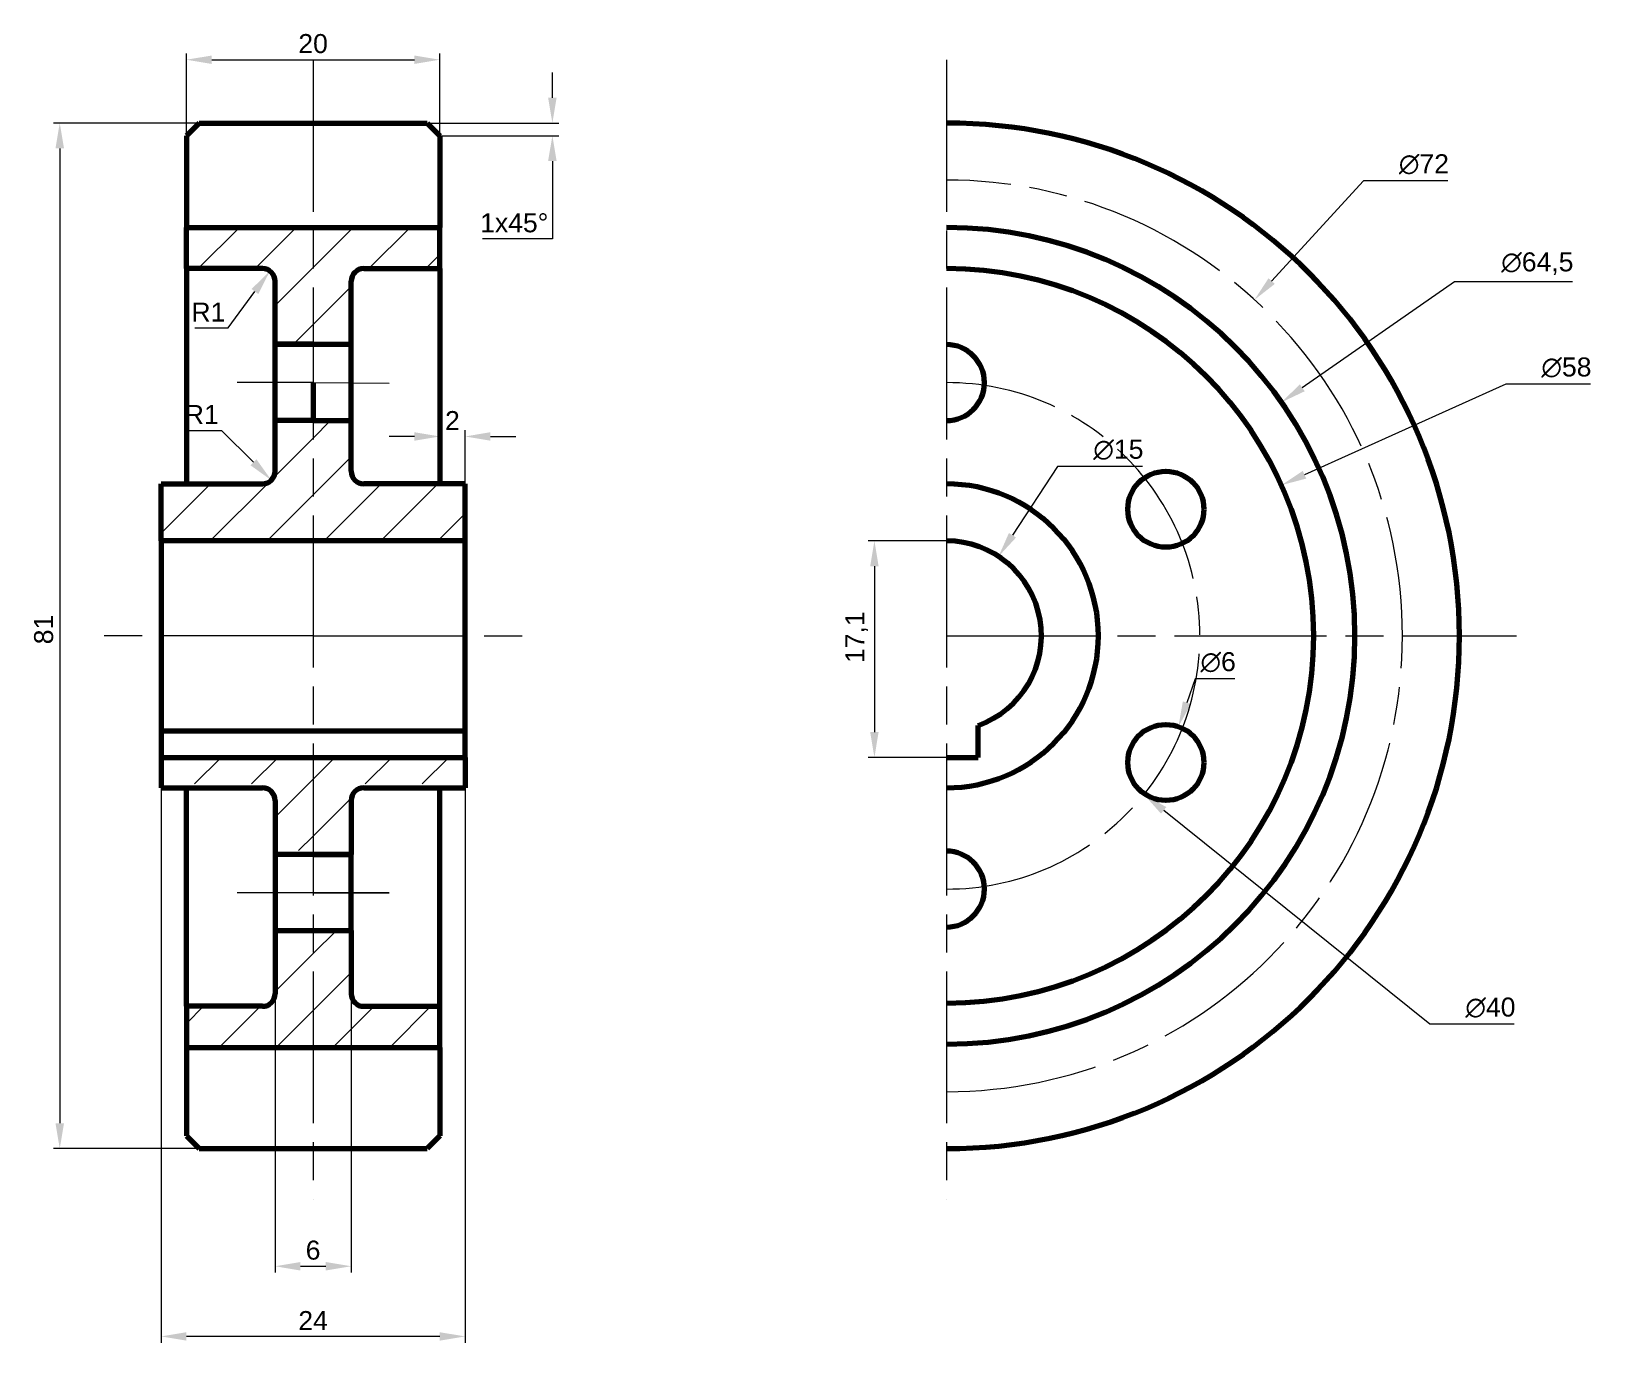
# Model space of a CAD drawing. Header units: millimetres. Extents: x 188 to 435, y 194 to 726.
# Drawn here: x 188 to 434.7, y 193.8 to 400.9 of the extents above.
import ezdxf

# ---------------------------------------------------------------- set-up
doc = ezdxf.new("R2010")
doc.units = ezdxf.units.MM
doc.linetypes.add('ACAD_ISO08W100', pattern=[36, 24, -3, 6, -3])
for name, color, linetype, lineweight in [('Contornos visibles', 1, 'Continuous', 100), ('Cortes', 6, 'Continuous', 20), ('Cotas', 5, 'Continuous', 20), ('Ejes', 3, 'ACAD_ISO08W100', 20)]:
    doc.layers.add(name, color=color, linetype=linetype, lineweight=lineweight)
doc.styles.get("Standard").update_dxf_attribs({"font": 'arial.ttf'})
doc.dimstyles.new('Info 2', dxfattribs={"dimtxt": 3, "dimasz": 4, "dimexe": 1, "dimexo": 0, "dimgap": 1, "dimtad": 1, "dimtoh": 1, "dimlfac": 0.5, "dimtxsty": 'Standard', "dimcen": 0, "dimclrd": 256, "dimclre": 256, "dimclrt": 256, "dimadec": 1, "dimazin": 0, "dimtfac": 1, "dimtofl": 0, "dimtmove": 0, "dimatfit": 3, "dimfxl": 1, "dimlwd": -1, "dimlwe": -1, "dimarcsym": 0})
pattern_1 = [(45, (-167.5296, -413.5726), (-4.49013, 4.49013), [])]
pattern_2 = [(45, (-167.5296, -414.1726), (-4.49013, 4.49013), [])]

# ---------------------------------------------------------------- blocks, each defined once
blk = doc.blocks.new('*D23')
at = {"layer": 'Cotas', "transparency": 16777216}
for p, q in [((398.32, 377.29), (383.82, 361.46)), ((411.62, 377.29), (398.32, 377.29))]:
    blk.add_line(p, q, dxfattribs=at)
blk.add_solid([(383.32, 361.91), (384.31, 361.01), (381.11, 358.51)], dxfattribs=at)
at = {"layer": 'Defpoints', "color": 0, "transparency": 16777216}
for p in [(381.11, 358.51), (283.82, 252.35)]:
    blk.add_point(p, dxfattribs=at)
at = {"layer": 'Cotas', "transparency": 16777216, "insert": (407.86, 379.9), "char_height": 3, "attachment_point": 5}
blk.add_mtext('∅72', dxfattribs=at)
blk = doc.blocks.new('*D24')
at = {"layer": 'Cotas', "transparency": 16777216}
for p, q in [((412.69, 361.36), (388.66, 344.61)), ((431.31, 361.36), (412.69, 361.36))]:
    blk.add_line(p, q, dxfattribs=at)
blk.add_solid([(388.27, 345.15), (389.04, 344.06), (385.37, 342.32)], dxfattribs=at)
at = {"layer": 'Defpoints', "color": 0, "transparency": 16777216}
for p in [(385.37, 342.32), (279.56, 268.54)]:
    blk.add_point(p, dxfattribs=at)
at = {"layer": 'Cotas', "transparency": 16777216, "insert": (425.77, 364.22), "char_height": 3, "attachment_point": 5}
blk.add_mtext('∅64,5', dxfattribs=at)
blk = doc.blocks.new('*D25')
at = {"layer": 'Cotas', "transparency": 16777216}
for p, q in [((420.79, 345.18), (389.01, 330.88)), ((434.14, 345.18), (420.79, 345.18))]:
    blk.add_line(p, q, dxfattribs=at)
blk.add_solid([(388.73, 331.48), (389.28, 330.27), (385.36, 329.23)], dxfattribs=at)
at = {"layer": 'Defpoints', "color": 0, "transparency": 16777216}
for p in [(385.36, 329.23), (279.58, 281.62)]:
    blk.add_point(p, dxfattribs=at)
at = {"layer": 'Cotas', "transparency": 16777216, "insert": (430.36, 347.8), "char_height": 3, "attachment_point": 5}
blk.add_mtext('∅58', dxfattribs=at)
blk = doc.blocks.new('*D26')
at = {"layer": 'Cotas', "transparency": 16777216}
for p, q in [((371.76, 298.63), (370.43, 294.86)), ((377.99, 298.63), (371.76, 298.63))]:
    blk.add_line(p, q, dxfattribs=at)
blk.add_solid([(369.8, 295.08), (371.06, 294.64), (369.1, 291.09)], dxfattribs=at)
at = {"layer": 'Defpoints', "color": 0, "transparency": 16777216}
for p in [(369.1, 291.09), (365.12, 279.77)]:
    blk.add_point(p, dxfattribs=at)
at = {"layer": 'Cotas', "transparency": 16777216, "insert": (375.37, 301.25), "char_height": 3, "attachment_point": 5}
blk.add_mtext('∅6', dxfattribs=at)
blk = doc.blocks.new('*D28')
at = {"layer": 'Cotas', "transparency": 16777216}
for p, q in [((332.47, 320.43), (320.1, 320.43)), ((321.1, 316.43), (321.1, 290.23)), ((332.47, 286.23), (320.1, 286.23))]:
    blk.add_line(p, q, dxfattribs=at)
for points in [[(320.43, 316.43), (321.76, 316.43), (321.1, 320.43)], [(320.43, 290.23), (321.76, 290.23), (321.1, 286.23)]]:
    blk.add_solid(points, dxfattribs=at)
at = {"layer": 'Defpoints', "color": 0, "transparency": 16777216}
for p in [(332.47, 320.43), (321.1, 286.23), (332.47, 286.23)]:
    blk.add_point(p, dxfattribs=at)
at = {"layer": 'Cotas', "transparency": 16777216, "insert": (318.3, 305.21), "char_height": 3, "attachment_point": 5, "rotation": 90}
blk.add_mtext('17,1', dxfattribs=at)
blk = doc.blocks.new('*D29')
at = {"layer": 'Cotas', "transparency": 16777216}
for p, q in [((408.81, 244.08), (366.77, 277.86)), ((422.13, 244.08), (408.81, 244.08))]:
    blk.add_line(p, q, dxfattribs=at)
blk.add_solid([(367.18, 278.38), (366.35, 277.34), (363.65, 280.37)], dxfattribs=at)
at = {"layer": 'Defpoints', "color": 0, "transparency": 16777216}
for p in [(301.29, 330.48), (363.65, 280.37)]:
    blk.add_point(p, dxfattribs=at)
at = {"layer": 'Cotas', "transparency": 16777216, "insert": (418.36, 246.69), "char_height": 3, "attachment_point": 5}
blk.add_mtext('∅40', dxfattribs=at)
blk = doc.blocks.new('*D31')
at = {"layer": 'Cotas', "transparency": 16777216}
for p, q in [((350.03, 332.18), (342.9, 321.31)), ((363.41, 332.18), (350.03, 332.18))]:
    blk.add_line(p, q, dxfattribs=at)
blk.add_solid([(342.34, 321.68), (343.45, 320.95), (340.7, 317.97)], dxfattribs=at)
at = {"layer": 'Defpoints', "color": 0, "transparency": 16777216}
for p in [(340.7, 317.97), (324.24, 292.89)]:
    blk.add_point(p, dxfattribs=at)
at = {"layer": 'Cotas', "transparency": 16777216, "insert": (359.62, 334.8), "char_height": 3, "attachment_point": 5}
blk.add_mtext('∅15', dxfattribs=at)
blk = doc.blocks.new('*D32')
at = {"layer": 'Cotas', "transparency": 16777216}
for p, q in [((212.47, 384.43), (212.47, 397.43)), ((252.47, 384.43), (252.47, 397.43)), ((216.47, 396.43), (248.47, 396.43))]:
    blk.add_line(p, q, dxfattribs=at)
for points in [[(216.47, 397.09), (216.47, 395.76), (212.47, 396.43)], [(248.47, 397.09), (248.47, 395.76), (252.47, 396.43)]]:
    blk.add_solid(points, dxfattribs=at)
at = {"layer": 'Defpoints', "color": 0, "transparency": 16777216}
for p in [(252.47, 396.43), (212.47, 384.43), (252.47, 384.43)]:
    blk.add_point(p, dxfattribs=at)
at = {"layer": 'Cotas', "transparency": 16777216, "insert": (232.47, 398.96), "char_height": 3, "attachment_point": 5}
blk.add_mtext('20', dxfattribs=at)
blk = doc.blocks.new('*D34')
at = {"layer": 'Cotas', "transparency": 16777216}
for p, q in [((226.47, 248.91), (226.47, 204.85)), ((238.47, 248.91), (238.47, 204.85)), ((230.47, 205.85), (234.47, 205.85))]:
    blk.add_line(p, q, dxfattribs=at)
for points in [[(230.47, 206.52), (230.47, 205.18), (226.47, 205.85)], [(234.47, 206.52), (234.47, 205.18), (238.47, 205.85)]]:
    blk.add_solid(points, dxfattribs=at)
at = {"layer": 'Defpoints', "color": 0, "transparency": 16777216}
for p in [(226.47, 248.91), (238.47, 248.91), (238.47, 205.85)]:
    blk.add_point(p, dxfattribs=at)
at = {"layer": 'Cotas', "transparency": 16777216, "insert": (232.47, 208.38), "char_height": 3, "attachment_point": 5}
blk.add_mtext('6', dxfattribs=at)
blk = doc.blocks.new('*D36')
at = {"layer": 'Cotas', "transparency": 16777216}
for p, q in [((270.25, 390.43), (270.25, 394.43)), ((250.47, 386.43), (271.25, 386.43)), ((252.47, 384.43), (271.25, 384.43)), ((270.25, 380.43), (270.25, 368.12)), ((270.25, 368.12), (259.22, 368.12))]:
    blk.add_line(p, q, dxfattribs=at)
for points in [[(269.58, 390.43), (270.92, 390.43), (270.25, 386.43)], [(269.58, 380.43), (270.92, 380.43), (270.25, 384.43)]]:
    blk.add_solid(points, dxfattribs=at)
at = {"layer": 'Defpoints', "color": 0, "transparency": 16777216}
for p in [(250.47, 386.43), (270.25, 386.43), (252.47, 384.43)]:
    blk.add_point(p, dxfattribs=at)
at = {"layer": 'Cotas', "transparency": 16777216, "insert": (264.23, 370.65), "char_height": 3, "attachment_point": 5}
blk.add_mtext('1x45°', dxfattribs=at)
blk = doc.blocks.new('*D37')
at = {"layer": 'Cotas', "transparency": 16777216}
for p, q in [((248.47, 336.92), (244.47, 336.92)), ((252.47, 329.43), (252.47, 337.92)), ((256.47, 329.43), (256.47, 337.92)), ((260.47, 336.92), (264.47, 336.92))]:
    blk.add_line(p, q, dxfattribs=at)
for points in [[(248.47, 337.59), (248.47, 336.25), (252.47, 336.92)], [(260.47, 337.59), (260.47, 336.25), (256.47, 336.92)]]:
    blk.add_solid(points, dxfattribs=at)
at = {"layer": 'Defpoints', "color": 0, "transparency": 16777216}
for p in [(256.47, 336.92), (252.47, 329.43), (256.47, 329.43)]:
    blk.add_point(p, dxfattribs=at)
at = {"layer": 'Cotas', "transparency": 16777216, "insert": (254.47, 339.43), "char_height": 3, "attachment_point": 5}
blk.add_mtext('2', dxfattribs=at)
blk = doc.blocks.new('*D38')
at = {"layer": 'Cotas', "transparency": 16777216}
for p, q in [((214.47, 386.43), (191.47, 386.43)), ((192.47, 382.43), (192.47, 228.43)), ((214.47, 224.43), (191.47, 224.43))]:
    blk.add_line(p, q, dxfattribs=at)
for points in [[(191.8, 382.43), (193.14, 382.43), (192.47, 386.43)], [(191.8, 228.43), (193.14, 228.43), (192.47, 224.43)]]:
    blk.add_solid(points, dxfattribs=at)
at = {"layer": 'Defpoints', "color": 0, "transparency": 16777216}
for p in [(214.47, 386.43), (192.47, 224.43), (214.47, 224.43)]:
    blk.add_point(p, dxfattribs=at)
at = {"layer": 'Cotas', "transparency": 16777216, "insert": (189.94, 306.43), "char_height": 3, "attachment_point": 5, "rotation": 90}
blk.add_mtext('81', dxfattribs=at)
blk = doc.blocks.new('*D39')
at = {"layer": 'Cotas', "transparency": 16777216}
for p, q in [((208.47, 281.43), (208.47, 193.77)), ((256.47, 281.43), (256.47, 193.77)), ((252.47, 194.77), (212.47, 194.77))]:
    blk.add_line(p, q, dxfattribs=at)
for points in [[(212.47, 195.43), (212.47, 194.1), (208.47, 194.77)], [(252.47, 195.43), (252.47, 194.1), (256.47, 194.77)]]:
    blk.add_solid(points, dxfattribs=at)
at = {"layer": 'Defpoints', "color": 0, "transparency": 16777216}
for p in [(208.47, 281.43), (256.47, 281.43), (208.47, 194.77)]:
    blk.add_point(p, dxfattribs=at)
at = {"layer": 'Cotas', "transparency": 16777216, "insert": (232.47, 197.27), "char_height": 3, "attachment_point": 5}
blk.add_mtext('24', dxfattribs=at)
blk = doc.blocks.new('*D46')
at = {"layer": 'Cotas', "transparency": 16777216}
for p, q in [((219.07, 354.07), (223.29, 359.82)), ((213.81, 354.07), (219.07, 354.07))]:
    blk.add_line(p, q, dxfattribs=at)
blk.add_solid([(222.75, 360.21), (223.82, 359.42), (225.65, 363.04)], dxfattribs=at)
at = {"layer": 'Defpoints', "color": 0, "transparency": 16777216}
for p in [(225.65, 363.04), (224.47, 361.43)]:
    blk.add_point(p, dxfattribs=at)
at = {"layer": 'Cotas', "transparency": 16777216, "insert": (215.94, 356.57), "char_height": 3, "attachment_point": 5}
blk.add_mtext('R1', dxfattribs=at)
blk = doc.blocks.new('*D47')
at = {"layer": 'Cotas', "transparency": 16777216}
for p, q in [((212.76, 337.88), (218.02, 337.88)), ((218.02, 337.88), (223.06, 332.84))]:
    blk.add_line(p, q, dxfattribs=at)
blk.add_solid([(223.53, 333.31), (222.58, 332.37), (225.88, 330.01)], dxfattribs=at)
at = {"layer": 'Defpoints', "color": 0, "transparency": 16777216}
for p in [(224.47, 331.43), (225.88, 330.01)]:
    blk.add_point(p, dxfattribs=at)
at = {"layer": 'Cotas', "transparency": 16777216, "insert": (214.89, 340.39), "char_height": 3, "attachment_point": 5}
blk.add_mtext('R1', dxfattribs=at)

msp = doc.modelspace()

# ---------------------------------------------------------------- hatches: boundary and pattern name
at = {"layer": 'Cortes'}
h = msp.add_hatch(dxfattribs=at)
h.set_pattern_fill('ANSI31', color=256, scale=2)
h.set_pattern_definition(pattern_1)
h.paths.add_polyline_path([(232.47, 369.927), (212.47, 369.927), (212.47, 363.427), (224.47, 363.427, -0.4142136), (226.47, 361.427), (226.47, 351.505), (232.47, 351.505)])
h.paths.add_polyline_path([(240.47, 282.027), (256.47, 282.027), (256.47, 286.227), (232.47, 286.227), (232.47, 271.507), (238.47, 271.507), (238.47, 280.027, -0.4142136)])
h = msp.add_hatch(dxfattribs=at)
h.set_pattern_fill('ANSI31', color=256, scale=2)
h.set_pattern_definition(pattern_1)
h.paths.add_polyline_path([(252.47, 369.927), (232.47, 369.927), (232.47, 351.505), (238.47, 351.505), (238.47, 361.427, -0.4142136), (240.47, 363.427), (252.47, 363.427)])
h = msp.add_hatch(dxfattribs=at)
h.set_pattern_fill('ANSI31', color=256, scale=2)
h.set_pattern_definition(pattern_1)
h.paths.add_polyline_path([(232.47, 339.427), (226.47, 339.427), (226.47, 331.427, -0.4142136), (224.47, 329.427), (208.47, 329.427), (208.47, 320.427), (232.47, 320.427)])
h = msp.add_hatch(dxfattribs=at)
h.set_pattern_fill('ANSI31', color=256, scale=2)
h.set_pattern_definition(pattern_1)
h.paths.add_polyline_path([(256.47, 329.427), (240.47, 329.427, -0.4142136), (238.47, 331.427), (238.47, 339.427), (232.47, 339.427), (232.47, 320.427), (256.47, 320.427)])
h = msp.add_hatch(dxfattribs=at)
h.set_pattern_fill('ANSI31', color=256, scale=2)
h.set_pattern_definition(pattern_1)
h.paths.add_polyline_path([(232.47, 286.227), (208.47, 286.227), (208.47, 282.027), (224.47, 282.027, -0.4142136), (226.47, 280.027), (226.47, 271.507), (232.47, 271.507)])
h = msp.add_hatch(dxfattribs=at)
h.set_pattern_fill('ANSI31', color=256, scale=2)
h.set_pattern_definition(pattern_2)
h.paths.add_polyline_path([(232.47, 258.907), (226.47, 258.907), (226.47, 248.907, -0.4142136), (224.47, 246.907), (212.47, 246.907), (212.47, 240.407), (232.47, 240.407)])
h = msp.add_hatch(dxfattribs=at)
h.set_pattern_fill('ANSI31', color=256, scale=2)
h.set_pattern_definition(pattern_2)
h.paths.add_polyline_path([(238.47, 248.907), (238.47, 258.907), (232.47, 258.907), (232.47, 240.407), (252.47, 240.407), (252.47, 246.907), (240.47, 246.907, -0.4142136)])

# ---------------------------------------------------------------- linework, layer by layer
at = {"layer": 'Contornos visibles'}
for p, q in [((214.47, 386.427), (212.47, 384.427)), ((214.47, 386.427), (250.47, 386.427)), ((250.47, 386.427), (252.47, 384.427)), ((212.47, 384.427), (212.47, 369.927)), ((252.47, 384.427), (252.47, 369.927)), ((212.47, 363.427), (212.47, 369.927)), ((212.47, 369.927), (252.47, 369.927)), ((252.47, 363.427), (252.47, 369.927)), ((224.47, 363.427), (212.47, 363.427)), ((212.47, 363.427), (212.47, 329.427)), ((240.47, 363.427), (252.47, 363.427)), ((252.47, 363.427), (252.47, 329.427)), ((226.47, 331.427), (226.47, 361.427)), ((238.47, 331.427), (238.47, 361.427)), ((232.47, 351.505), (226.47, 351.505)), ((226.47, 351.505), (238.47, 351.505)), ((232.47, 345.427), (232.47, 339.427)), ((232.47, 339.427), (226.47, 339.427)), ((232.47, 339.427), (238.47, 339.427)), ((208.47, 320.427), (208.47, 329.427)), ((208.47, 329.427), (224.47, 329.427)), ((256.47, 329.427), (240.47, 329.427)), ((256.47, 320.427), (256.47, 329.427)), ((256.47, 320.427), (208.47, 320.427)), ((208.47, 320.427), (208.47, 290.427)), ((256.47, 305.427), (256.47, 320.427)), ((256.47, 290.427), (256.47, 305.427)), ((337.47, 286.227), (337.47, 291.285)), ((208.47, 290.427), (256.47, 290.427)), ((208.47, 290.427, 10), (208.47, 286.227)), ((256.47, 286.227), (256.47, 290.427)), ((208.47, 286.227), (256.47, 286.227)), ((208.47, 286.227), (208.47, 281.427)), ((256.47, 286.227), (256.47, 281.427)), ((332.47, 286.227), (337.47, 286.227)), ((208.47, 281.427), (224.47, 281.427)), ((212.47, 280.907), (212.47, 281.427)), ((240.47, 281.427), (252.47, 281.427)), ((252.47, 280.907), (252.47, 281.427)), ((252.47, 281.427), (256.47, 281.427)), ((212.47, 246.907), (212.47, 280.907)), ((226.47, 279.427), (226.47, 270.907)), ((238.47, 279.427), (238.47, 270.907)), ((252.47, 246.907), (252.47, 280.907)), ((238.47, 270.907), (226.47, 270.907)), ((226.47, 270.907), (226.47, 258.907)), ((232.47, 270.907), (238.47, 270.907)), ((238.47, 258.907), (238.47, 270.907)), ((226.47, 258.907), (238.47, 258.907)), ((226.47, 258.907), (226.47, 248.907)), ((238.47, 258.907), (238.47, 248.907)), ((224.47, 246.907), (212.47, 246.907)), ((212.47, 246.907), (212.47, 240.407)), ((240.47, 246.907), (252.47, 246.907)), ((252.47, 240.407), (252.47, 246.907)), ((212.47, 240.407), (252.47, 240.407)), ((212.47, 240.407), (212.47, 226.427)), ((252.47, 240.407), (252.47, 226.427)), ((212.47, 226.427), (214.47, 224.427)), ((252.47, 226.427), (250.47, 224.427)), ((214.47, 224.427), (250.47, 224.427))]:
    msp.add_line(p, q, dxfattribs=at)
for centre in [(367.111, 325.427), (367.111, 285.427)]:
    msp.add_circle(centre, 6, dxfattribs=at)
for centre, radius, start, end in [((332.47, 305.427), 81, 270, 90), ((332.466, 305.427), 64.5, 270.00471, 89.99577), ((224.47, 361.427), 2, 0, 90), ((240.47, 361.427), 2, 90, 180), ((332.47, 305.427), 58, 270, 90), ((332.47, 345.427), 6, 270, 90), ((224.47, 331.427), 2, 270, 0), ((240.47, 331.427), 2, 180, 270), ((332.466, 305.427), 24, 270.01137, 89.98863), ((332.47, 305.427), 15, 289.47122, 90), ((224.47, 279.427), 2, 0, 90), ((240.47, 279.427), 2, 90, 180), ((332.47, 265.427), 6, 270, 90), ((224.47, 248.907), 2, 270, 0), ((240.47, 248.907), 2, 180, 270)]:
    msp.add_arc(centre, radius, start, end, dxfattribs=at)
at = {"layer": 'Ejes'}
for p, q in [((232.47, 396.427), (232.47, 216.427)), ((332.47, 396.427), (332.47, 216.427)), ((232.47, 345.427), (220.47, 345.427)), ((232.47, 345.427), (244.47, 345.36)), ((232.47, 305.427), (198.47, 305.427)), ((232.47, 305.427), (266.47, 305.427)), ((332.47, 305.427), (422.47, 305.427)), ((244.47, 264.827), (220.47, 264.827)), ((232.47, 264.827), (244.47, 264.827))]:
    msp.add_line(p, q, dxfattribs=at)
for centre, radius, start, end in [((332.466, 305.427), 72, 270.00337, 89.99621), ((332.47, 305.427), 40, 270, 90)]:
    msp.add_arc(centre, radius, start, end, dxfattribs=at)

# ---------------------------------------------------------------- dimensions: what is measured, and where the dimension line sits
at = {"layer": 'Cotas'}
for base, p1, p2, picture, middle in [((252.47, 396.427), (212.47, 384.427), (252.47, 384.427), '*D32', (232.47, 396.427)), ((256.47, 336.921), (252.47, 329.427), (256.47, 329.427), '*D37', (254.47, 336.921)), ((208.47, 194.766), (256.47, 281.427), (208.47, 281.427), '*D39', (232.47, 194.766)), ((238.47, 205.851), (226.47, 248.907), (238.47, 248.907), '*D34', (232.47, 205.851))]:
    dim = msp.add_linear_dim(base=base, p1=p1, p2=p2, dimstyle='Info 2', dxfattribs=at)
    dim.commit()
    dim.dimension.update_dxf_attribs({"geometry": picture, "text_midpoint": middle, "dimtype": 160})
dim = msp.add_linear_dim(base=(270.249, 386.427), p1=(252.47, 384.427), p2=(250.47, 386.427), angle=90, text='<>x45°', dimstyle='Info 2', dxfattribs=at)
dim.commit()
dim.dimension.update_dxf_attribs({"geometry": '*D36', "text_midpoint": (264.234, 368.117), "dimtype": 160})
for base, p1, p2, picture, middle in [((192.47, 224.427), (214.47, 386.427), (214.47, 224.427), '*D38', (192.47, 306.427)), ((321.098, 286.227), (332.47, 320.427), (332.47, 286.227), '*D28', (321.098, 305.209))]:
    dim = msp.add_linear_dim(base=base, p1=p1, p2=p2, angle=90, dimstyle='Info 2', dxfattribs=at)
    dim.commit()
    dim.dimension.update_dxf_attribs({"geometry": picture, "text_midpoint": middle, "dimtype": 160})
for p1, p2, picture, middle in [((283.819, 252.347), (381.113, 358.507), '*D23', (407.855, 377.288)), ((279.557, 268.537), (385.374, 342.318), '*D24', (425.77, 361.364)), ((279.581, 281.621), (385.36, 329.233), '*D25', (430.356, 345.18)), ((324.24, 292.887), (340.701, 317.967), '*D31', (359.615, 332.181)), ((301.292, 330.485), (363.649, 280.37), '*D29', (418.357, 244.079))]:
    dim = msp.add_diameter_dim_2p(p1=p1, p2=p2, dimstyle='Info 2', dxfattribs=at)
    dim.commit()
    dim.dimension.update_dxf_attribs({"geometry": picture, "text_midpoint": middle, "dimtype": 163})
for center, mpoint, picture, middle in [((224.47, 361.427), (225.654, 363.04), '*D46', (215.939, 354.068)), ((224.47, 331.427), (225.885, 330.013), '*D47', (214.886, 337.883))]:
    dim = msp.add_radius_dim(center=center, mpoint=mpoint, dimstyle='Info 2', dxfattribs=at)
    dim.commit()
    dim.dimension.update_dxf_attribs({"geometry": picture, "text_midpoint": middle, "dimtype": 164})
dim = msp.add_diameter_dim_2p(p1=(365.12, 279.767), p2=(369.103, 291.087), dimstyle='Info 2', dxfattribs=at)
dim.commit()
dim.dimension.update_dxf_attribs({"geometry": '*D26', "text_midpoint": (375.372, 301.25)})

doc.saveas('drawing.dxf')
